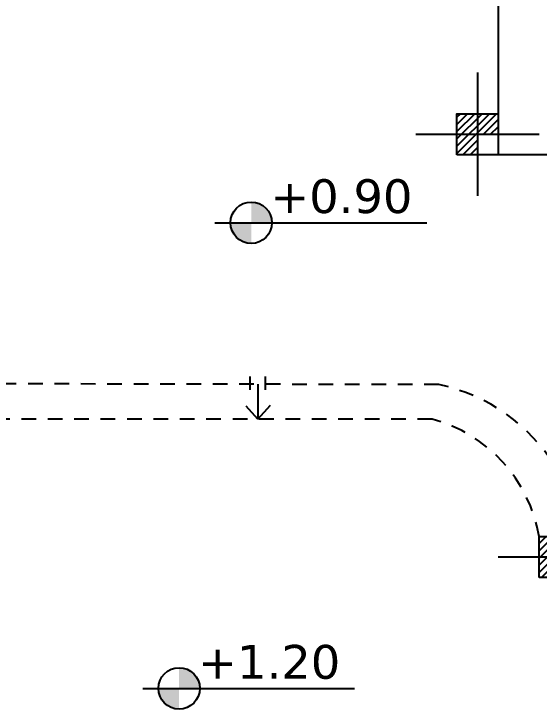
# Model space of a CAD drawing. Header units: inches. Extents: x -1482 to -895, y -39 to 122.
# Drawn here: x -1144.36 to -1139.88, y 66.88 to 72.8 of the extents above; entities that cross this region are included whole.
import ezdxf
from ezdxf.enums import TextEntityAlignment as Align

# ---------------------------------------------------------------- set-up
doc = ezdxf.new("R2010")
doc.units = ezdxf.units.IN
doc.header["$MEASUREMENT"] = 0
doc.linetypes.add('DASHED2', pattern=[0.375, 0.25, -0.125])
for name, color, linetype in [('axe', 150, 'Continuous'), ('fur', 22, 'Continuous'), ('GRADIANT', 251, 'Continuous')]:
    doc.layers.add(name, color=color, linetype=linetype)
doc.styles.get("Standard").update_dxf_attribs({"font": 'verdana.TTF'})

# ---------------------------------------------------------------- blocks, each defined once
blk = doc.blocks.new('A$C78557366')
at = {"layer": 'GRADIANT', "ltscale": 0.3}
h = blk.add_hatch(dxfattribs=at)
h.set_pattern_fill('ANSI31', color=256, scale=0.2)
h.paths.add_polyline_path([(-0.1, 0), (0, 0), (0, 0.1), (-0.1, 0.1)], flags=16)
h.paths.add_polyline_path([(0.1, 0), (0.1, 0.1), (-0.1, 0.1), (-0.1, 0)], flags=17)
h.paths.add_polyline_path([(0, -0.1), (0.1, -0.1), (0.1, 0.1), (0, 0.1)])
h.paths.add_polyline_path([(0.1, -0.1), (0.1, 0.1), (-0.1, 0.1), (-0.1, -0.1)])
at = {"layer": 'axe', "ltscale": 0.3}
for p, q in [((0, 0.3), (0, -0.3)), ((-0.3, 0), (0.3, 0))]:
    blk.add_line(p, q, dxfattribs=at)
blk.add_lwpolyline([(0.1, 0.1), (-0.1, 0.1), (-0.1, -0.1), (0.1, -0.1)], close=True, dxfattribs=at)

msp = doc.modelspace()

# ---------------------------------------------------------------- hatches: boundary and pattern name
at = {"layer": 'fur'}
h = msp.add_hatch(color=156, dxfattribs=at)
edge = h.paths.add_edge_path()
edge.add_arc((-1142.3366, 71.0196), 0.1764, 0, 90)
edge.add_line((-1142.3366, 71.196), (-1142.3366, 71.0196))
edge.add_line((-1142.3366, 71.0196), (-1142.1602, 71.0196))
edge = h.paths.add_edge_path()
edge.add_arc((-1142.3366, 71.0196), 0.1764, 180, 270)
edge.add_line((-1142.3366, 70.8432), (-1142.3366, 71.0196))
edge.add_line((-1142.3366, 71.0196), (-1142.513, 71.0196))
h = msp.add_hatch(color=156, dxfattribs=at)
edge = h.paths.add_edge_path()
edge.add_arc((-1142.9512, 67.0538), 0.1764, 0, 90)
edge.add_line((-1142.9512, 67.2302), (-1142.9512, 67.0538))
edge.add_line((-1142.9512, 67.0538), (-1142.7748, 67.0538))
edge = h.paths.add_edge_path()
edge.add_arc((-1142.9512, 67.0538), 0.1764, 180, 270)
edge.add_line((-1142.9512, 66.8774), (-1142.9512, 67.0538))
edge.add_line((-1142.9512, 67.0538), (-1143.1276, 67.0538))

# ---------------------------------------------------------------- linework, layer by layer
at = {"ltscale": 0.3}
for p, q in [((-1140.2337, 73.5979), (-1140.2337, 71.5979)), ((-1138.2337, 71.5979), (-1140.2337, 71.5979)), ((-1142.3448, 69.5952), (-1142.3448, 69.7111)), ((-1142.2141, 69.5952), (-1142.2141, 69.7111)), ((-1142.2795, 69.6436), (-1142.279, 69.3479)), ((-1142.279, 69.3479), (-1142.3786, 69.4578)), ((-1142.279, 69.3479), (-1142.171, 69.4659))]:
    msp.add_line(p, q, dxfattribs=at)
at = {"layer": 'fur', "color": 156}
for p, q in [((-1142.6453, 71.0196), (-1140.8414, 71.0196)), ((-1143.2599, 67.0538), (-1141.456, 67.0538))]:
    msp.add_line(p, q, dxfattribs=at)
at = {"layer": 'fur', "color": 136, "linetype": 'DASHED2', "ltscale": 0.5}
for p, q in [((-1140.738, 69.6411), (-1144.8971, 69.6479)), ((-1140.7946, 69.3479), (-1144.8971, 69.3479))]:
    msp.add_line(p, q, dxfattribs=at)
at = {"layer": 'fur', "color": 156}
for centre in [(-1142.3366, 71.0196), (-1142.9512, 67.0538)]:
    msp.add_circle(centre, 0.1764, dxfattribs=at)
at = {"layer": 'fur', "color": 136, "linetype": 'DASHED2', "ltscale": 0.5}
for centre, radius, start, end in [((-1141.0498, 68.1433), 1.5299, 7.68563, 78.23899), ((-1141.1212, 68.1354), 1.2556, 9.74135, 74.93407)]:
    msp.add_arc(centre, radius, start, end, dxfattribs=at)

# ---------------------------------------------------------------- block references
at = {"layer": 'axe', "ltscale": 0.3, "xscale": -1.750000000001592, "yscale": 1.750000000001592, "zscale": 1.750000000001592, "rotation": 90}
for p in [(-1140.4087, 71.7729), (-1139.7087, 68.1729)]:
    msp.add_blockref('A$C78557366', p, dxfattribs=at)

# ---------------------------------------------------------------- texts
at = {"layer": 'axe', "ltscale": 100}
for s, p in [('+0.90', (-1141.5683, 71.2458)), ('+1.20', (-1142.183, 67.2801))]:
    msp.add_text(s, height=0.288, dxfattribs=at).set_placement(p, align=Align.MIDDLE_CENTER)

doc.saveas('drawing.dxf')
